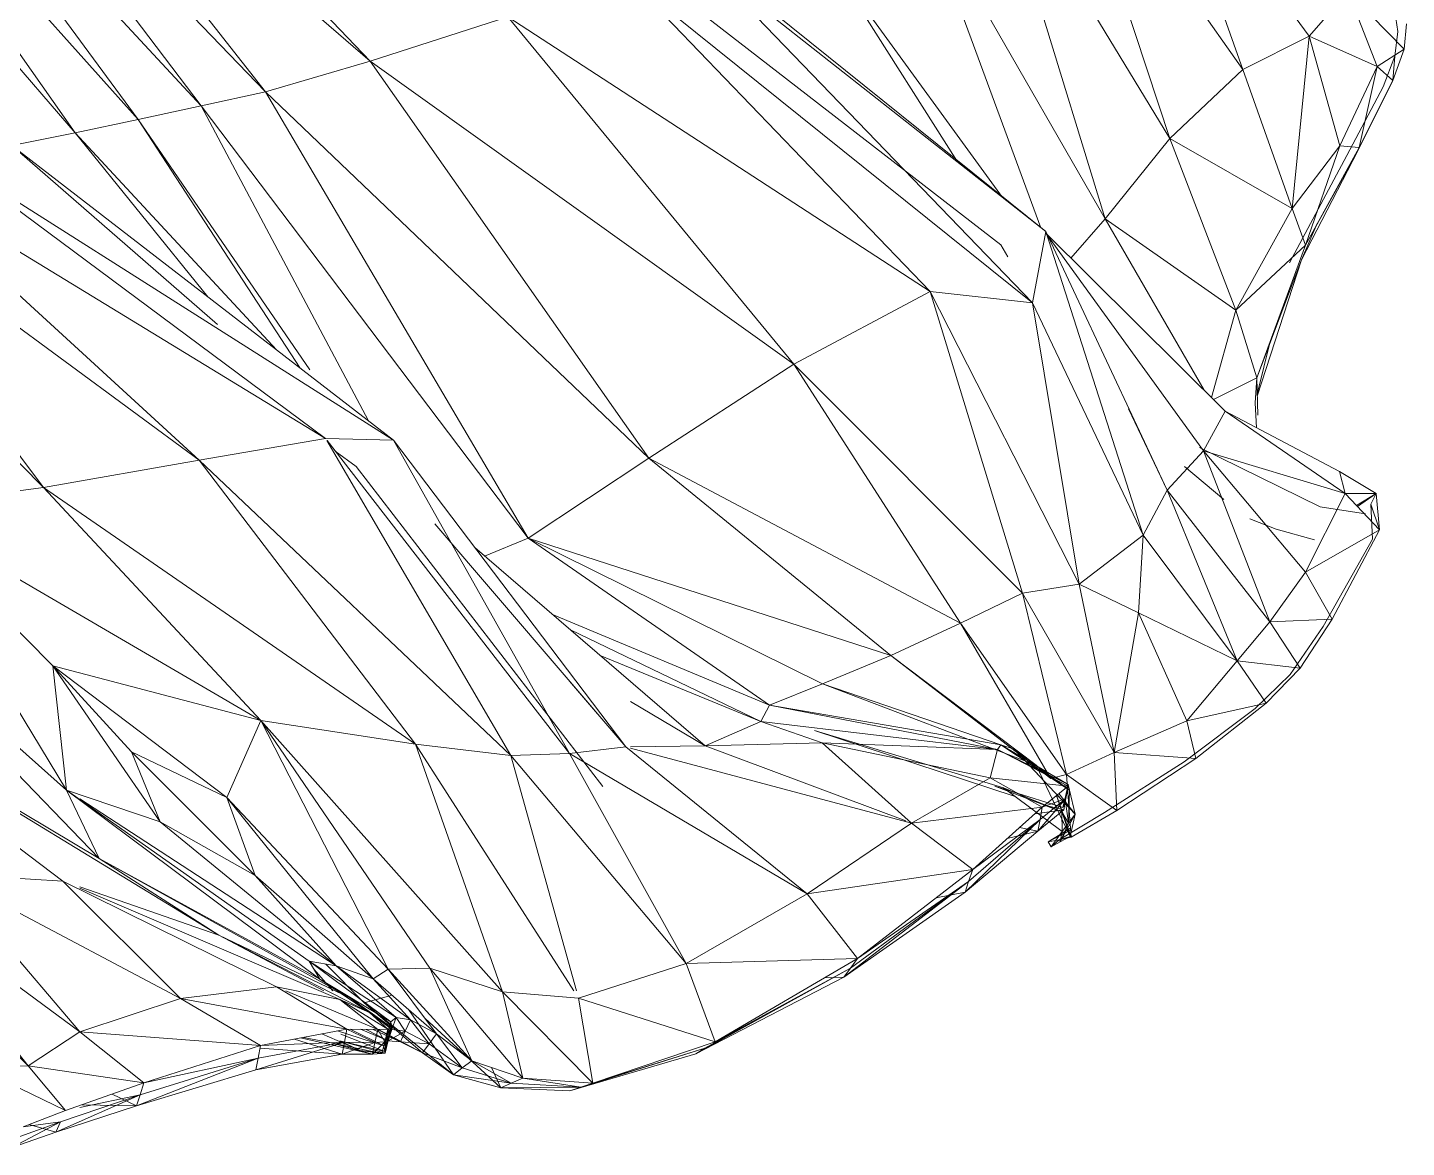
# Model space of a CAD drawing. Header units: millimetres. Extents: x -8591 to 7092, y -1621 to 14390.
# Drawn here: x -4600.9 to -4509.5, y 2438.4 to 2512.6 of the extents above; entities that cross this region are included whole.
import ezdxf

# ---------------------------------------------------------------- set-up
doc = ezdxf.new("R2010")
doc.units = ezdxf.units.MM
doc.layers.add('G-IMPT', color=8, linetype='Continuous', lineweight=9)
doc.layers.add('I-FURN', color=30, linetype='Continuous', lineweight=9)

# ---------------------------------------------------------------- blocks, each defined once
blk = doc.blocks.new('Artificial banana plant 1500mm - Family 4__C1-728657-Begane grond')
at = {"layer": 'G-IMPT'}
for p, q in [((-165.408, -146.5), (-187.518, -123.337)), ((-165.408, -146.5), (-187.518, -123.337)), ((-176.608, -149.458), (-196.078, -123.845)), ((-176.608, -149.458), (-196.078, -123.845)), ((-172.358, -148.532), (-196.078, -123.845)), ((-172.358, -148.532), (-196.078, -123.845)), ((-172.358, -148.532), (-192.008, -123.455)), ((-172.358, -148.532), (-192.008, -123.455)), ((-165.408, -146.5), (-192.008, -123.455)), ((-165.408, -146.5), (-192.008, -123.455)), ((-184.958, -151.248), (-203.358, -125.131)), ((-184.958, -151.248), (-203.358, -125.131)), ((-180.798, -150.37), (-203.358, -125.131)), ((-180.798, -150.37), (-203.358, -125.131)), ((-180.798, -150.37), (-199.838, -124.436)), ((-180.798, -150.37), (-199.838, -124.436)), ((-176.608, -149.458), (-199.838, -124.436)), ((-176.608, -149.458), (-199.838, -124.436)), ((-184.958, -151.248), (-206.878, -125.969)), ((-184.958, -151.248), (-206.878, -125.969)), ((-112.408, -151.629), (-119.468, -130.172)), ((-112.408, -151.629), (-119.468, -130.172)), ((-107.558, -147.05), (-119.468, -130.172)), ((-107.558, -147.05), (-119.468, -130.172)), ((-103.158, -144.842), (-113.258, -131.108)), ((-103.158, -144.842), (-113.258, -131.108)), ((-113.258, -131.108), (-107.558, -147.05)), ((-113.258, -131.108), (-107.558, -147.05)), ((-116.688, -156.951), (-124.368, -131.871)), ((-116.688, -156.951), (-124.368, -131.871)), ((-112.408, -151.629), (-124.368, -131.871)), ((-112.408, -151.629), (-124.368, -131.871)), ((-120.959, -157.537), (-129.148, -135.304)), ((-120.959, -157.537), (-129.148, -135.304)), ((-116.688, -156.951), (-129.148, -135.304)), ((-116.688, -156.951), (-129.148, -135.304)), ((-126.472, -153.165), (-135.038, -139.654)), ((-126.472, -153.165), (-135.038, -139.654)), ((-123.492, -155.541), (-135.038, -139.654)), ((-123.492, -155.541), (-135.038, -139.654)), ((-121.508, -162.516), (-143.238, -139.979)), ((-121.508, -162.516), (-143.238, -139.979)), ((-120.628, -157.798), (-143.238, -139.979)), ((-120.628, -157.798), (-143.238, -139.979)), ((-120.628, -157.798), (-141.808, -140.756)), ((-120.628, -157.798), (-141.808, -140.756)), ((-128.298, -161.76), (-148.218, -141.046)), ((-128.298, -161.76), (-148.218, -141.046)), ((-121.508, -162.516), (-148.218, -141.046)), ((-121.508, -162.516), (-148.218, -141.046)), ((-100.598, -141.893), (-103.158, -144.842)), ((-100.598, -141.893), (-103.158, -144.842)), ((-96.878, -145.693), (-100.598, -141.893)), ((-96.878, -145.693), (-100.598, -141.893)), ((-98.648, -146.863), (-100.598, -141.893)), ((-98.648, -146.863), (-100.598, -141.893)), ((-97.298, -144.525), (-97.638, -142.133)), ((-97.638, -142.133), (-97.298, -144.525)), ((-123.608, -158.67), (-144.138, -142.785)), ((-123.608, -158.67), (-144.138, -142.785)), ((-165.408, -146.5), (-156.288, -143.567)), ((-165.408, -146.5), (-156.288, -143.567)), ((-137.338, -166.573), (-156.288, -143.567)), ((-137.338, -166.573), (-156.288, -143.567)), ((-128.298, -161.76), (-156.288, -143.567)), ((-128.298, -161.76), (-156.288, -143.567)), ((-96.878, -145.693), (-96.718, -144.02)), ((-96.878, -145.693), (-96.718, -144.02)), ((-103.158, -144.842), (-107.558, -147.05)), ((-103.158, -144.842), (-107.558, -147.05)), ((-104.298, -156.274), (-103.158, -144.842)), ((-104.298, -156.274), (-103.158, -144.842)), ((-98.648, -146.863), (-103.158, -144.842)), ((-98.648, -146.863), (-103.158, -144.842)), ((-101.128, -152.114), (-103.158, -144.842)), ((-101.128, -152.114), (-103.158, -144.842)), ((-97.488, -146.157), (-97.298, -144.525)), ((-97.298, -144.525), (-97.488, -146.157)), ((-96.878, -145.693), (-98.648, -146.863)), ((-96.878, -145.693), (-98.648, -146.863)), ((-98.258, -148.191), (-97.488, -146.157)), ((-97.488, -146.157), (-98.258, -148.191)), ((-97.608, -147.777), (-96.878, -145.693)), ((-97.608, -147.777), (-96.878, -145.693)), ((-97.608, -147.777), (-97.488, -146.157)), ((-97.608, -147.777), (-97.488, -146.157)), ((-172.358, -148.532), (-165.408, -146.5)), ((-172.358, -148.532), (-165.408, -146.5)), ((-146.938, -172.805), (-165.408, -146.5)), ((-146.938, -172.805), (-165.408, -146.5)), ((-137.338, -166.573), (-165.408, -146.5)), ((-137.338, -166.573), (-165.408, -146.5)), ((-112.408, -151.629), (-107.558, -147.05)), ((-112.408, -151.629), (-107.558, -147.05)), ((-104.298, -156.274), (-107.558, -147.05)), ((-104.298, -156.274), (-107.558, -147.05)), ((-98.648, -146.863), (-101.128, -152.114)), ((-98.648, -146.863), (-101.128, -152.114)), ((-99.858, -152.215), (-98.648, -146.863)), ((-99.858, -152.215), (-98.648, -146.863)), ((-97.608, -147.777), (-98.648, -146.863)), ((-97.608, -147.777), (-98.648, -146.863)), ((-99.928, -152.45), (-97.608, -147.777)), ((-99.928, -152.45), (-97.608, -147.777)), ((-97.608, -147.777), (-99.858, -152.215)), ((-97.608, -147.777), (-99.858, -152.215)), ((-176.608, -149.458), (-172.358, -148.532)), ((-176.608, -149.458), (-172.358, -148.532)), ((-154.928, -178.108), (-172.358, -148.532)), ((-154.928, -178.108), (-172.358, -148.532)), ((-146.938, -172.805), (-172.358, -148.532)), ((-146.938, -172.805), (-172.358, -148.532)), ((-100.658, -152.756), (-98.258, -148.191)), ((-98.258, -148.191), (-100.658, -152.756)), ((-180.798, -150.37), (-176.608, -149.458)), ((-180.798, -150.37), (-176.608, -149.458)), ((-165.517, -170.347), (-176.608, -149.458)), ((-165.517, -170.347), (-176.608, -149.458)), ((-154.928, -178.108), (-176.608, -149.458)), ((-154.928, -178.108), (-176.608, -149.458)), ((-184.958, -151.248), (-180.798, -150.37)), ((-184.958, -151.248), (-180.798, -150.37)), ((-170.052, -166.847), (-180.798, -150.37)), ((-170.052, -166.847), (-180.798, -150.37)), ((-169.405, -166.949), (-180.798, -150.37)), ((-169.405, -166.949), (-180.798, -150.37)), ((-189.168, -152.097), (-184.958, -151.248)), ((-189.168, -152.097), (-184.958, -151.248)), ((-171.626, -165.633), (-184.958, -151.248)), ((-171.626, -165.633), (-184.958, -151.248)), ((-176.175, -162.123), (-184.958, -151.248)), ((-176.175, -162.123), (-184.958, -151.248)), ((-116.688, -156.951), (-112.408, -151.629)), ((-116.688, -156.951), (-112.408, -151.629)), ((-108.018, -163.004), (-112.408, -151.629)), ((-108.018, -163.004), (-112.408, -151.629)), ((-104.298, -156.274), (-112.408, -151.629)), ((-104.298, -156.274), (-112.408, -151.629)), ((-163.868, -171.619), (-189.168, -152.097)), ((-163.868, -171.619), (-189.168, -152.097)), ((-175.532, -163.953), (-189.168, -152.097)), ((-175.532, -163.953), (-189.168, -152.097)), ((-104.298, -156.274), (-101.128, -152.114)), ((-104.298, -156.274), (-101.128, -152.114)), ((-103.678, -159.66), (-99.928, -152.45)), ((-103.678, -159.66), (-99.928, -152.45)), ((-103.418, -158.7), (-101.128, -152.114)), ((-103.418, -158.7), (-101.128, -152.114)), ((-103.418, -158.7), (-99.858, -152.215)), ((-103.418, -158.7), (-99.858, -152.215)), ((-99.928, -152.45), (-103.418, -158.7)), ((-99.928, -152.45), (-103.418, -158.7)), ((-99.858, -152.215), (-101.128, -152.114)), ((-99.858, -152.215), (-101.128, -152.114)), ((-176.748, -172.954), (-198.068, -153.396)), ((-176.748, -172.954), (-198.068, -153.396)), ((-168.378, -171.5), (-198.068, -153.396)), ((-168.378, -171.5), (-198.068, -153.396)), ((-168.378, -171.5), (-193.508, -152.841)), ((-168.378, -171.5), (-193.508, -152.841)), ((-163.868, -171.619), (-193.508, -152.841)), ((-163.868, -171.619), (-193.508, -152.841)), ((-104.458, -159.873), (-100.658, -152.756)), ((-100.658, -152.756), (-104.458, -159.873)), ((-187.068, -174.766), (-207.088, -154.42)), ((-187.068, -174.766), (-207.088, -154.42)), ((-187.068, -174.766), (-202.648, -153.893)), ((-187.068, -174.766), (-202.648, -153.893)), ((-176.748, -172.954), (-202.648, -153.893)), ((-176.748, -172.954), (-202.648, -153.893)), ((-108.018, -163.004), (-104.298, -156.274)), ((-108.018, -163.004), (-104.298, -156.274)), ((-103.418, -158.7), (-104.298, -156.274)), ((-103.418, -158.7), (-104.298, -156.274)), ((-118.964, -159.546), (-116.688, -156.951)), ((-118.964, -159.546), (-116.688, -156.951)), ((-110.134, -168.31), (-116.688, -156.951)), ((-110.134, -168.31), (-116.688, -156.951)), ((-108.018, -163.004), (-116.688, -156.951)), ((-108.018, -163.004), (-116.688, -156.951)), ((-121.508, -162.516), (-120.628, -157.798)), ((-121.508, -162.516), (-120.628, -157.798)), ((-112.588, -174.944), (-120.628, -157.798)), ((-112.588, -174.944), (-120.628, -157.798)), ((-114.168, -177.923), (-120.628, -157.798)), ((-114.168, -177.923), (-120.628, -157.798)), ((-108.738, -169.695), (-120.628, -157.894)), ((-108.738, -169.695), (-120.628, -157.894)), ((-110.168, -172.328), (-120.628, -157.894)), ((-110.168, -172.328), (-120.628, -157.894)), ((-103.678, -159.66), (-102.631, -157.267)), ((-103.678, -159.66), (-102.631, -157.267)), ((-123.138, -159.465), (-123.608, -158.67)), ((-123.138, -159.465), (-123.608, -158.67)), ((-103.418, -158.7), (-108.018, -163.004)), ((-103.418, -158.7), (-108.018, -163.004)), ((-106.638, -167.494), (-103.418, -158.7)), ((-106.638, -167.494), (-103.418, -158.7)), ((-103.678, -159.66), (-106.638, -167.494)), ((-103.678, -159.66), (-106.638, -167.494)), ((-106.606, -168.701), (-103.678, -159.66)), ((-106.606, -168.701), (-103.678, -159.66)), ((-137.338, -166.573), (-128.298, -161.76)), ((-137.338, -166.573), (-128.298, -161.76)), ((-122.168, -181.762), (-128.298, -161.76)), ((-122.168, -181.762), (-128.298, -161.76)), ((-118.418, -181.159), (-128.298, -161.76)), ((-118.418, -181.159), (-128.298, -161.76)), ((-128.298, -161.76), (-121.508, -162.516)), ((-128.298, -161.76), (-121.508, -162.516)), ((-118.418, -181.159), (-121.508, -162.516)), ((-118.418, -181.159), (-121.508, -162.516)), ((-114.168, -177.923), (-121.508, -162.516)), ((-114.168, -177.923), (-121.508, -162.516)), ((-109.65, -168.79), (-108.018, -163.004)), ((-109.65, -168.79), (-108.018, -163.004)), ((-106.638, -167.494), (-108.018, -163.004)), ((-106.638, -167.494), (-108.018, -163.004)), ((-106.609, -168.579), (-105.725, -165.001)), ((-106.609, -168.579), (-105.725, -165.001)), ((-146.938, -172.805), (-137.338, -166.573)), ((-146.938, -172.805), (-137.338, -166.573)), ((-126.268, -183.759), (-137.338, -166.573)), ((-126.268, -183.759), (-137.338, -166.573)), ((-122.168, -181.762), (-137.338, -166.573)), ((-122.168, -181.762), (-137.338, -166.573)), ((-106.638, -167.494), (-109.511, -168.928)), ((-106.638, -167.494), (-109.511, -168.928)), ((-106.748, -169.14), (-106.638, -167.494)), ((-106.748, -169.14), (-106.638, -167.494)), ((-106.573, -169.958), (-106.638, -167.494)), ((-106.573, -169.958), (-106.638, -167.494)), ((-112.588, -174.944), (-115.133, -169.547)), ((-112.588, -174.944), (-115.133, -169.547)), ((-110.168, -172.328), (-108.738, -169.695)), ((-110.168, -172.328), (-108.738, -169.695)), ((-101.158, -173.695), (-108.738, -169.695)), ((-101.158, -173.695), (-108.738, -169.695)), ((-100.788, -175.154), (-108.738, -169.695)), ((-100.788, -175.154), (-108.738, -169.695)), ((-106.748, -169.14), (-106.655, -170.795)), ((-106.748, -169.14), (-106.655, -170.795)), ((-176.748, -172.954), (-168.378, -171.5)), ((-176.748, -172.954), (-168.378, -171.5)), ((-168.378, -171.5), (-163.868, -171.619)), ((-168.378, -171.5), (-163.868, -171.619)), ((-156.098, -192.524), (-168.292, -171.647)), ((-156.098, -192.524), (-168.292, -171.647)), ((-152.198, -192.388), (-168.264, -171.647)), ((-152.198, -192.388), (-168.264, -171.647)), ((-148.458, -191.954), (-163.868, -171.619)), ((-148.458, -191.954), (-163.868, -171.619)), ((-152.198, -192.388), (-163.868, -171.619)), ((-152.198, -192.388), (-163.868, -171.619)), ((-166.348, -173.374), (-167.728, -172.338)), ((-112.588, -174.944), (-110.168, -172.328)), ((-112.588, -174.944), (-110.168, -172.328)), ((-102.428, -176.03), (-110.438, -172.098)), ((-102.428, -176.03), (-110.438, -172.098)), ((-105.778, -183.652), (-110.168, -172.328)), ((-105.778, -183.652), (-110.168, -172.328)), ((-103.418, -180.364), (-110.168, -172.328)), ((-103.418, -180.364), (-110.168, -172.328)), ((-100.788, -175.154), (-110.168, -172.328)), ((-100.788, -175.154), (-110.168, -172.328)), ((-187.068, -174.766), (-176.748, -172.954)), ((-187.068, -174.766), (-176.748, -172.954)), ((-162.398, -191.766), (-176.748, -172.954)), ((-162.398, -191.766), (-176.748, -172.954)), ((-156.098, -192.524), (-176.748, -172.954)), ((-156.098, -192.524), (-176.748, -172.954)), ((-149.988, -194.568), (-166.348, -173.374)), ((-154.928, -178.108), (-146.938, -172.805)), ((-154.928, -178.108), (-146.938, -172.805)), ((-130.898, -185.883), (-146.938, -172.805)), ((-130.898, -185.883), (-146.938, -172.805)), ((-126.268, -183.759), (-146.938, -172.805)), ((-126.268, -183.759), (-146.938, -172.805)), ((-108.828, -175.547), (-111.438, -173.369)), ((-98.718, -175.15), (-101.158, -173.695)), ((-98.718, -175.15), (-101.158, -173.695)), ((-100.788, -175.154), (-101.158, -173.695)), ((-100.788, -175.154), (-101.158, -173.695)), ((-196.958, -176.014), (-187.068, -174.766)), ((-196.958, -176.014), (-187.068, -174.766)), ((-172.668, -190.196), (-187.068, -174.766)), ((-172.668, -190.196), (-187.068, -174.766)), ((-162.398, -191.766), (-187.068, -174.766)), ((-162.398, -191.766), (-187.068, -174.766)), ((-114.168, -177.923), (-112.588, -174.944)), ((-114.168, -177.923), (-112.588, -174.944)), ((-107.938, -186.236), (-112.588, -174.944)), ((-107.938, -186.236), (-112.588, -174.944)), ((-105.778, -183.652), (-112.588, -174.944)), ((-105.778, -183.652), (-112.588, -174.944)), ((-103.418, -180.364), (-100.788, -175.154)), ((-103.418, -180.364), (-100.788, -175.154)), ((-98.718, -175.15), (-100.788, -175.154)), ((-98.718, -175.15), (-100.788, -175.154)), ((-98.508, -177.555), (-100.788, -175.154)), ((-98.508, -177.555), (-100.788, -175.154)), ((-98.718, -175.15), (-100.032, -175.95)), ((-98.718, -175.15), (-100.032, -175.95)), ((-98.718, -175.15), (-99.97, -176.016)), ((-98.718, -175.15), (-99.97, -176.016)), ((-99.088, -175.859), (-98.718, -175.15)), ((-99.088, -175.859), (-98.718, -175.15)), ((-98.508, -177.555), (-98.718, -175.15)), ((-98.508, -177.555), (-98.718, -175.15)), ((-185.538, -194.821), (-196.958, -176.014)), ((-185.538, -194.821), (-196.958, -176.014)), ((-172.668, -190.196), (-196.958, -176.014)), ((-172.668, -190.196), (-196.958, -176.014)), ((-196.958, -176.014), (-186.438, -186.57)), ((-196.958, -176.014), (-186.438, -186.57)), ((-99.428, -176.501), (-102.428, -176.03)), ((-98.958, -178.188), (-99.088, -175.859)), ((-98.508, -177.555), (-99.088, -175.859)), ((-98.508, -177.555), (-99.088, -175.859)), ((-99.088, -175.859), (-98.958, -178.188)), ((-148.458, -191.954), (-161.135, -177.156)), ((-107.088, -176.833), (-105.348, -177.511)), ((-107.088, -176.833), (-105.348, -177.511)), ((-157.824, -179.298), (-154.928, -178.108)), ((-157.824, -179.298), (-154.928, -178.108)), ((-138.938, -189.173), (-154.928, -178.108)), ((-138.938, -189.173), (-154.928, -178.108)), ((-135.418, -187.759), (-154.928, -178.108)), ((-135.418, -187.759), (-154.928, -178.108)), ((-130.898, -185.883), (-154.928, -178.108)), ((-130.898, -185.883), (-154.928, -178.108)), ((-118.418, -181.159), (-114.168, -177.923)), ((-118.418, -181.159), (-114.168, -177.923)), ((-114.468, -183.055), (-114.168, -177.923)), ((-114.468, -183.055), (-114.168, -177.923)), ((-107.938, -186.236), (-114.168, -177.923)), ((-107.938, -186.236), (-114.168, -177.923)), ((-102.818, -178.228), (-105.348, -177.511)), ((-98.508, -177.555), (-103.418, -180.364)), ((-98.508, -177.555), (-103.418, -180.364)), ((-102.238, -183.978), (-98.958, -178.188)), ((-98.958, -178.188), (-102.238, -183.978)), ((-101.648, -183.49), (-98.508, -177.555)), ((-101.648, -183.49), (-98.508, -177.555)), ((-143.208, -191.872), (-158.471, -178.741)), ((-143.208, -191.872), (-158.471, -178.741)), ((-183.378, -199.35), (-201.588, -180.506)), ((-183.378, -199.35), (-201.588, -180.506)), ((-185.538, -194.821), (-201.588, -180.506)), ((-185.538, -194.821), (-201.588, -180.506)), ((-105.778, -183.652), (-103.418, -180.364)), ((-105.778, -183.652), (-103.418, -180.364)), ((-101.648, -183.49), (-103.418, -180.364)), ((-101.648, -183.49), (-103.418, -180.364)), ((-126.268, -183.759), (-122.168, -181.762)), ((-126.268, -183.759), (-122.168, -181.762)), ((-122.168, -181.762), (-118.418, -181.159)), ((-122.168, -181.762), (-118.418, -181.159)), ((-119.258, -193.768), (-122.168, -181.762)), ((-119.258, -193.768), (-122.168, -181.762)), ((-116.088, -192.323), (-122.168, -181.762)), ((-116.088, -192.323), (-122.168, -181.762)), ((-116.088, -192.323), (-118.418, -181.159)), ((-116.088, -192.323), (-118.418, -181.159)), ((-118.418, -181.159), (-114.468, -183.055)), ((-118.418, -181.159), (-114.468, -183.055)), ((-138.938, -189.173), (-153.316, -183.176)), ((-138.938, -189.173), (-153.316, -183.176)), ((-116.088, -192.323), (-114.468, -183.055)), ((-116.088, -192.323), (-114.468, -183.055)), ((-111.268, -190.216), (-114.468, -183.055)), ((-111.268, -190.216), (-114.468, -183.055)), ((-107.938, -186.236), (-114.468, -183.055)), ((-107.938, -186.236), (-114.468, -183.055)), ((-107.938, -186.236), (-105.778, -183.652)), ((-107.938, -186.236), (-105.778, -183.652)), ((-101.648, -183.49), (-105.778, -183.652)), ((-101.648, -183.49), (-105.778, -183.652)), ((-103.768, -186.726), (-105.778, -183.652)), ((-103.768, -186.726), (-105.778, -183.652)), ((-103.768, -186.726), (-101.648, -183.49)), ((-103.768, -186.726), (-101.648, -183.49)), ((-139.508, -190.272), (-152.137, -184.19)), ((-139.508, -190.272), (-152.137, -184.19)), ((-130.898, -185.883), (-126.268, -183.759)), ((-130.898, -185.883), (-126.268, -183.759)), ((-120.369, -193.911), (-126.268, -183.759)), ((-120.369, -193.911), (-126.268, -183.759)), ((-119.258, -193.768), (-126.268, -183.759)), ((-119.258, -193.768), (-126.268, -183.759)), ((-104.428, -187.145), (-102.238, -183.978)), ((-102.238, -183.978), (-104.428, -187.145)), ((-139.508, -190.272), (-150.169, -185.884)), ((-139.508, -190.272), (-150.169, -185.884)), ((-135.418, -187.759), (-130.898, -185.883)), ((-135.418, -187.759), (-130.898, -185.883)), ((-121.258, -193.167), (-130.898, -185.883)), ((-121.258, -193.167), (-130.898, -185.883)), ((-120.298, -194.034), (-130.898, -185.883)), ((-120.298, -194.034), (-130.898, -185.883)), ((-111.268, -190.216), (-107.938, -186.236)), ((-111.268, -190.216), (-107.938, -186.236)), ((-106.018, -189.05), (-107.938, -186.236)), ((-106.018, -189.05), (-107.938, -186.236)), ((-103.768, -186.726), (-107.938, -186.236)), ((-103.768, -186.726), (-107.938, -186.236)), ((-185.788, -200.842), (-204.448, -186.767)), ((-185.788, -200.842), (-204.448, -186.767)), ((-175.438, -204.425), (-204.448, -186.767)), ((-175.438, -204.425), (-204.448, -186.767)), ((-183.378, -199.35), (-204.448, -186.767)), ((-183.378, -199.35), (-204.448, -186.767)), ((-185.538, -194.821), (-186.438, -186.57)), ((-185.538, -194.821), (-186.438, -186.57)), ((-179.338, -196.915), (-186.438, -186.57)), ((-179.338, -196.915), (-186.438, -186.57)), ((-174.908, -195.311), (-186.438, -186.57)), ((-174.908, -195.311), (-186.438, -186.57)), ((-172.668, -190.196), (-186.438, -186.57)), ((-172.668, -190.196), (-186.438, -186.57)), ((-186.438, -186.57), (-181.238, -192.28)), ((-186.438, -186.57), (-181.238, -192.28)), ((-106.738, -189.399), (-104.428, -187.145)), ((-104.428, -187.145), (-106.738, -189.399)), ((-106.018, -189.05), (-103.768, -186.726)), ((-106.018, -189.05), (-103.768, -186.726)), ((-148.458, -191.954), (-152.198, -187.588)), ((-138.938, -189.173), (-135.418, -187.759)), ((-138.938, -189.173), (-135.418, -187.759)), ((-123.598, -191.804), (-135.418, -187.759)), ((-123.598, -191.804), (-135.418, -187.759)), ((-121.258, -193.167), (-135.418, -187.759)), ((-121.258, -193.167), (-135.418, -187.759)), ((-143.208, -191.872), (-148.163, -188.932)), ((-143.208, -191.872), (-148.163, -188.932)), ((-139.508, -190.272), (-138.938, -189.173)), ((-139.508, -190.272), (-138.938, -189.173)), ((-123.828, -192.126), (-138.938, -189.173)), ((-123.828, -192.126), (-138.938, -189.173)), ((-123.598, -191.804), (-138.938, -189.173)), ((-123.598, -191.804), (-138.938, -189.173)), ((-106.018, -189.05), (-111.268, -190.216)), ((-106.018, -189.05), (-111.268, -190.216)), ((-110.678, -192.724), (-106.018, -189.05)), ((-110.678, -192.724), (-106.018, -189.05)), ((-111.458, -192.947), (-106.738, -189.399)), ((-106.738, -189.399), (-111.458, -192.947)), ((-174.908, -195.311), (-172.668, -190.196)), ((-174.908, -195.311), (-172.668, -190.196)), ((-164.218, -206.679), (-172.668, -190.196)), ((-164.218, -206.679), (-172.668, -190.196)), ((-161.468, -206.623), (-172.668, -190.196)), ((-161.468, -206.623), (-172.668, -190.196)), ((-156.648, -208.185), (-172.668, -190.196)), ((-156.648, -208.185), (-172.668, -190.196)), ((-172.668, -190.196), (-162.398, -191.766)), ((-172.668, -190.196), (-162.398, -191.766)), ((-143.208, -191.872), (-139.508, -190.272)), ((-143.208, -191.872), (-139.508, -190.272)), ((-123.828, -192.126), (-139.508, -190.272)), ((-123.828, -192.126), (-139.508, -190.272)), ((-135.448, -191.688), (-139.508, -190.272)), ((-135.448, -191.688), (-139.508, -190.272)), ((-122.658, -195.233), (-135.968, -190.867)), ((-122.658, -195.233), (-135.968, -190.867)), ((-123.438, -194.667), (-135.968, -190.867)), ((-123.438, -194.667), (-135.968, -190.867)), ((-116.088, -192.323), (-111.268, -190.216)), ((-116.088, -192.323), (-111.268, -190.216)), ((-110.678, -192.724), (-111.268, -190.216)), ((-110.678, -192.724), (-111.268, -190.216)), ((-156.648, -208.185), (-162.398, -191.766)), ((-156.648, -208.185), (-162.398, -191.766)), ((-151.922, -208.121), (-162.398, -191.766)), ((-151.922, -208.121), (-162.398, -191.766)), ((-162.398, -191.766), (-156.098, -192.524)), ((-162.398, -191.766), (-156.098, -192.524)), ((-148.163, -191.949), (-143.208, -191.872)), ((-148.163, -191.949), (-143.208, -191.872)), ((-143.208, -191.872), (-135.448, -191.688)), ((-143.208, -191.872), (-135.448, -191.688)), ((-129.91, -196.857), (-143.208, -191.872)), ((-129.91, -196.857), (-143.208, -191.872)), ((-129.528, -197.001), (-135.448, -191.688)), ((-129.528, -197.001), (-135.448, -191.688)), ((-124.308, -193.998), (-135.448, -191.688)), ((-124.308, -193.998), (-135.448, -191.688)), ((-123.828, -192.126), (-135.448, -191.688)), ((-123.828, -192.126), (-135.448, -191.688)), ((-123.828, -192.126), (-123.598, -191.804)), ((-123.828, -192.126), (-123.598, -191.804)), ((-119.138, -194.449), (-123.598, -191.804)), ((-119.138, -194.449), (-123.598, -191.804)), ((-119.058, -194.822), (-123.598, -191.804)), ((-119.058, -194.822), (-123.598, -191.804)), ((-123.598, -191.804), (-122.728, -192.102)), ((-123.598, -191.804), (-122.728, -192.102)), ((-179.338, -196.915), (-181.238, -192.28)), ((-179.338, -196.915), (-181.238, -192.28)), ((-173.028, -200.467), (-181.238, -192.28)), ((-173.028, -200.467), (-181.238, -192.28)), ((-174.908, -195.311), (-181.238, -192.28)), ((-174.908, -195.311), (-181.238, -192.28)), ((-156.098, -192.524), (-152.198, -192.388)), ((-156.098, -192.524), (-152.198, -192.388)), ((-151.745, -208.121), (-156.098, -192.524)), ((-151.745, -208.121), (-156.098, -192.524)), ((-144.468, -206.297), (-156.098, -192.524)), ((-144.468, -206.297), (-156.098, -192.524)), ((-152.198, -192.388), (-148.458, -191.954)), ((-152.198, -192.388), (-148.458, -191.954)), ((-144.468, -206.297), (-152.198, -192.388)), ((-144.468, -206.297), (-152.198, -192.388)), ((-136.438, -201.694), (-152.198, -192.388)), ((-136.438, -201.694), (-152.198, -192.388)), ((-136.438, -201.694), (-148.458, -191.954)), ((-136.438, -201.694), (-148.458, -191.954)), ((-129.528, -197.001), (-148.163, -192.032)), ((-129.528, -197.001), (-148.163, -192.032)), ((-124.308, -193.998), (-123.828, -192.126)), ((-124.308, -193.998), (-123.828, -192.126)), ((-119.148, -194.542), (-123.828, -192.126)), ((-119.148, -194.542), (-123.828, -192.126)), ((-119.138, -194.449), (-123.828, -192.126)), ((-119.138, -194.449), (-123.828, -192.126)), ((-119.058, -194.822), (-122.728, -192.102)), ((-119.058, -194.822), (-122.728, -192.102)), ((-120.998, -193.935), (-122.728, -192.102)), ((-118.668, -196.404), (-122.728, -192.102)), ((-122.728, -192.102), (-121.258, -193.167)), ((-122.728, -192.102), (-121.258, -193.167)), ((-119.258, -193.768), (-116.088, -192.323)), ((-119.258, -193.768), (-116.088, -192.323)), ((-115.918, -196.17), (-116.088, -192.323)), ((-115.918, -196.17), (-116.088, -192.323)), ((-110.678, -192.724), (-116.088, -192.323)), ((-110.678, -192.724), (-116.088, -192.323)), ((-115.918, -196.17), (-110.678, -192.724)), ((-115.918, -196.17), (-110.678, -192.724)), ((-119.008, -197.878), (-121.258, -193.167)), ((-121.258, -193.167), (-120.298, -194.034)), ((-121.258, -193.167), (-120.298, -194.034)), ((-120.298, -194.034), (-119.258, -193.768)), ((-120.298, -194.034), (-119.258, -193.768)), ((-118.948, -197.94), (-119.258, -193.768)), ((-118.948, -197.94), (-119.258, -193.768)), ((-115.918, -196.17), (-119.258, -193.768)), ((-115.918, -196.17), (-119.258, -193.768)), ((-116.728, -196.293), (-111.458, -192.947)), ((-111.458, -192.947), (-116.728, -196.293)), ((-129.528, -197.001), (-124.308, -193.998)), ((-129.528, -197.001), (-124.308, -193.998)), ((-120.868, -195.936), (-124.308, -193.998)), ((-120.868, -195.936), (-124.308, -193.998)), ((-119.148, -194.542), (-124.308, -193.998)), ((-119.148, -194.542), (-124.308, -193.998)), ((-119.558, -196.245), (-123.998, -194.557)), ((-119.558, -196.245), (-123.998, -194.557)), ((-119.498, -195.969), (-123.998, -194.557)), ((-119.498, -195.969), (-123.998, -194.557)), ((-119.558, -196.245), (-123.438, -194.667)), ((-122.658, -195.233), (-123.438, -194.667)), ((-122.658, -195.233), (-123.438, -194.667)), ((-120.868, -195.936), (-119.148, -194.542)), ((-120.868, -195.936), (-119.148, -194.542)), ((-119.318, -195.244), (-119.138, -194.449)), ((-119.318, -195.244), (-119.138, -194.449)), ((-119.298, -195.364), (-119.148, -194.542)), ((-119.298, -195.364), (-119.148, -194.542)), ((-119.148, -194.542), (-119.138, -194.449)), ((-119.148, -194.542), (-119.138, -194.449)), ((-119.138, -194.449), (-119.058, -194.822)), ((-119.138, -194.449), (-119.058, -194.822)), ((-168.758, -207.348), (-185.538, -194.821)), ((-168.758, -207.348), (-185.538, -194.821)), ((-169.448, -206.153), (-185.538, -194.821)), ((-169.448, -206.153), (-185.538, -194.821)), ((-183.378, -199.35), (-185.538, -194.821)), ((-183.378, -199.35), (-185.538, -194.821)), ((-185.538, -194.821), (-179.338, -196.915)), ((-185.538, -194.821), (-179.338, -196.915)), ((-167.658, -206.458), (-184.669, -195.387)), ((-167.658, -206.458), (-184.669, -195.387)), ((-165.208, -207.317), (-174.908, -195.311)), ((-165.208, -207.317), (-174.908, -195.311)), ((-164.218, -206.679), (-174.908, -195.311)), ((-164.218, -206.679), (-174.908, -195.311)), ((-173.028, -200.467), (-174.908, -195.311)), ((-173.028, -200.467), (-174.908, -195.311)), ((-119.528, -197.549), (-122.658, -195.233)), ((-119.298, -195.364), (-121.148, -197.537)), ((-119.298, -195.364), (-121.148, -197.537)), ((-121.008, -196.772), (-119.298, -195.364)), ((-119.298, -195.364), (-121.008, -196.772)), ((-120.868, -195.936), (-119.298, -195.364)), ((-120.868, -195.936), (-119.298, -195.364)), ((-119.008, -197.878), (-120.196, -195.391)), ((-119.008, -197.878), (-119.918, -195.166)), ((-119.008, -197.878), (-119.918, -195.166)), ((-118.948, -197.94), (-119.909, -195.159)), ((-118.948, -197.94), (-119.909, -195.159)), ((-118.668, -196.404), (-119.872, -195.128)), ((-118.668, -196.404), (-119.761, -195.038)), ((-118.668, -196.404), (-119.761, -195.038)), ((-119.498, -195.969), (-119.318, -195.244)), ((-119.498, -195.969), (-119.318, -195.244)), ((-119.318, -195.567), (-119.498, -195.969)), ((-119.318, -195.567), (-119.498, -195.969)), ((-119.318, -195.244), (-119.428, -196.116)), ((-119.318, -195.244), (-119.428, -196.116)), ((-119.428, -196.116), (-119.298, -195.364)), ((-119.428, -196.116), (-119.298, -195.364)), ((-119.298, -195.364), (-119.318, -195.244)), ((-119.318, -195.244), (-119.318, -195.567)), ((-119.318, -195.567), (-119.318, -195.244)), ((-119.318, -195.244), (-119.298, -195.364)), ((-119.318, -195.567), (-119.118, -197.006)), ((-119.118, -197.006), (-119.318, -195.567)), ((-119.058, -194.822), (-119.118, -197.006)), ((-119.058, -194.822), (-119.118, -197.006)), ((-119.058, -194.822), (-118.668, -196.404)), ((-119.058, -194.822), (-118.668, -196.404)), ((-120.868, -195.936), (-129.528, -197.001)), ((-120.868, -195.936), (-129.528, -197.001)), ((-125.468, -200.079), (-120.868, -195.936)), ((-125.468, -200.079), (-120.868, -195.936)), ((-119.428, -196.116), (-121.362, -196.381)), ((-119.428, -196.116), (-121.362, -196.381)), ((-119.428, -196.116), (-121.148, -197.537)), ((-119.428, -196.116), (-121.148, -197.537)), ((-121.008, -196.772), (-120.868, -195.936)), ((-121.008, -196.772), (-120.868, -195.936)), ((-119.428, -196.116), (-120.703, -195.802)), ((-119.428, -196.116), (-120.703, -195.802)), ((-119.748, -198.102), (-116.728, -196.293)), ((-116.728, -196.293), (-119.748, -198.102)), ((-118.668, -196.404), (-119.668, -198.243)), ((-118.668, -196.404), (-119.668, -198.243)), ((-119.528, -197.549), (-119.558, -196.245)), ((-119.528, -197.549), (-119.558, -196.245)), ((-119.118, -197.006), (-119.558, -196.245)), ((-119.118, -197.006), (-119.558, -196.245)), ((-119.118, -197.006), (-118.668, -196.404)), ((-119.118, -197.006), (-118.668, -196.404)), ((-118.668, -196.404), (-119.008, -197.878)), ((-118.668, -196.404), (-119.008, -197.878)), ((-118.948, -197.94), (-115.918, -196.17)), ((-118.948, -197.94), (-115.918, -196.17)), ((-167.658, -206.458), (-179.338, -196.915)), ((-167.658, -206.458), (-179.338, -196.915)), ((-179.338, -196.915), (-173.028, -200.467)), ((-179.338, -196.915), (-173.028, -200.467)), ((-136.438, -201.694), (-129.528, -197.001)), ((-136.438, -201.694), (-129.528, -197.001)), ((-125.468, -200.079), (-129.528, -197.001)), ((-125.468, -200.079), (-129.528, -197.001)), ((-121.008, -196.772), (-125.978, -201.574)), ((-121.008, -196.772), (-125.978, -201.574)), ((-125.738, -200.861), (-121.008, -196.772)), ((-121.008, -196.772), (-125.738, -200.861)), ((-125.468, -200.079), (-121.008, -196.772)), ((-125.468, -200.079), (-121.008, -196.772)), ((-121.148, -197.537), (-122.375, -197.293)), ((-121.148, -197.537), (-122.375, -197.293)), ((-121.148, -197.537), (-121.008, -196.772)), ((-121.148, -197.537), (-121.008, -196.772)), ((-118.993, -197.339), (-120.468, -198.247)), ((-118.993, -197.339), (-120.468, -198.247)), ((-119.118, -197.006), (-119.668, -198.243)), ((-119.668, -198.243), (-119.118, -197.006)), ((-119.528, -197.549), (-119.118, -197.006)), ((-119.528, -197.549), (-119.118, -197.006)), ((-121.148, -197.537), (-125.978, -201.574)), ((-121.148, -197.537), (-125.978, -201.574)), ((-121.148, -197.537), (-123.174, -198.013)), ((-121.148, -197.537), (-123.174, -198.013)), ((-118.983, -197.471), (-120.468, -198.247)), ((-118.983, -197.471), (-120.468, -198.247)), ((-120.468, -198.247), (-119.748, -198.102)), ((-120.468, -198.247), (-119.748, -198.102)), ((-120.468, -198.247), (-120.268, -198.571)), ((-120.468, -198.247), (-120.268, -198.571)), ((-120.268, -198.571), (-119.528, -197.549)), ((-120.268, -198.571), (-119.528, -197.549)), ((-119.748, -198.102), (-120.268, -198.571)), ((-119.748, -198.102), (-120.268, -198.571)), ((-120.268, -198.571), (-119.668, -198.243)), ((-120.268, -198.571), (-119.668, -198.243)), ((-119.008, -197.878), (-119.748, -198.102)), ((-119.008, -197.878), (-119.748, -198.102)), ((-119.748, -198.102), (-118.948, -197.94)), ((-119.748, -198.102), (-118.948, -197.94)), ((-119.668, -198.243), (-119.748, -198.102)), ((-119.748, -198.102), (-119.668, -198.243)), ((-119.668, -198.243), (-119.528, -197.549)), ((-119.668, -198.243), (-119.528, -197.549)), ((-119.668, -198.243), (-119.008, -197.878)), ((-119.668, -198.243), (-119.008, -197.878)), ((-119.008, -197.878), (-118.948, -197.94)), ((-119.008, -197.878), (-118.948, -197.94)), ((-166.718, -208.611), (-183.378, -199.35)), ((-166.718, -208.611), (-183.378, -199.35)), ((-168.758, -207.348), (-183.378, -199.35)), ((-168.758, -207.348), (-183.378, -199.35)), ((-175.438, -204.425), (-183.378, -199.35)), ((-175.438, -204.425), (-183.378, -199.35)), ((-125.468, -200.079), (-136.438, -201.694)), ((-125.468, -200.079), (-136.438, -201.694)), ((-133.108, -205.985), (-125.468, -200.079)), ((-133.108, -205.985), (-125.468, -200.079)), ((-125.738, -200.861), (-125.468, -200.079)), ((-125.738, -200.861), (-125.468, -200.079)), ((-184.648, -210.828), (-193.558, -200.393)), ((-184.648, -210.828), (-193.558, -200.393)), ((-177.978, -208.618), (-193.558, -200.393)), ((-177.978, -208.618), (-193.558, -200.393)), ((-193.558, -200.393), (-185.788, -200.842)), ((-193.558, -200.393), (-185.788, -200.842)), ((-177.978, -208.618), (-185.788, -200.842)), ((-177.978, -208.618), (-185.788, -200.842)), ((-171.628, -207.854), (-185.788, -200.842)), ((-171.628, -207.854), (-185.788, -200.842)), ((-167.658, -206.458), (-173.028, -200.467)), ((-167.658, -206.458), (-173.028, -200.467)), ((-165.208, -207.317), (-173.028, -200.467)), ((-165.208, -207.317), (-173.028, -200.467)), ((-125.738, -200.861), (-134.008, -207.206)), ((-125.738, -200.861), (-134.008, -207.206)), ((-133.578, -206.625), (-125.738, -200.861)), ((-125.738, -200.861), (-133.578, -206.625)), ((-133.108, -205.985), (-125.738, -200.861)), ((-133.108, -205.985), (-125.738, -200.861)), ((-125.978, -201.574), (-125.738, -200.861)), ((-125.978, -201.574), (-125.738, -200.861)), ((-188.088, -213.092), (-197.118, -201.695)), ((-188.088, -213.092), (-197.118, -201.695)), ((-184.648, -210.828), (-197.118, -201.695)), ((-184.648, -210.828), (-197.118, -201.695)), ((-184.669, -201.23), (-175.438, -204.425)), ((-184.669, -201.23), (-175.438, -204.425)), ((-167.428, -208.683), (-184.669, -201.32)), ((-167.428, -208.683), (-184.669, -201.32)), ((-144.468, -206.297), (-136.438, -201.694)), ((-144.468, -206.297), (-136.438, -201.694)), ((-133.108, -205.985), (-136.438, -201.694)), ((-133.108, -205.985), (-136.438, -201.694)), ((-125.978, -201.574), (-134.008, -207.206)), ((-125.978, -201.574), (-134.008, -207.206)), ((-125.978, -201.574), (-127.886, -201.948)), ((-125.978, -201.574), (-127.886, -201.948)), ((-168.486, -208.121), (-175.438, -204.425)), ((-168.486, -208.121), (-175.438, -204.425)), ((-165.458, -209.549), (-175.438, -204.425)), ((-165.458, -209.549), (-175.438, -204.425)), ((-166.718, -208.611), (-175.438, -204.425)), ((-166.718, -208.611), (-175.438, -204.425)), ((-188.088, -213.092), (-195.728, -205.429)), ((-188.088, -213.092), (-195.728, -205.429)), ((-164.038, -210.173), (-169.448, -206.153)), ((-164.038, -210.173), (-169.448, -206.153)), ((-163.698, -209.879), (-169.448, -206.153)), ((-163.698, -209.879), (-169.448, -206.153)), ((-168.758, -207.348), (-169.448, -206.153)), ((-168.758, -207.348), (-169.448, -206.153)), ((-169.448, -206.153), (-167.658, -206.458)), ((-169.448, -206.153), (-167.658, -206.458)), ((-165.808, -208.91), (-168.356, -206.339)), ((-165.808, -208.91), (-168.356, -206.339)), ((-163.698, -209.879), (-167.658, -206.458)), ((-163.698, -209.879), (-167.658, -206.458)), ((-162.738, -210.034), (-167.658, -206.458)), ((-162.738, -210.034), (-167.658, -206.458)), ((-167.658, -206.458), (-165.208, -207.317)), ((-167.658, -206.458), (-165.208, -207.317)), ((-151.608, -208.612), (-144.468, -206.297)), ((-151.608, -208.612), (-144.468, -206.297)), ((-133.108, -205.985), (-144.468, -206.297)), ((-133.108, -205.985), (-144.468, -206.297)), ((-142.538, -211.494), (-144.468, -206.297)), ((-142.538, -211.494), (-144.468, -206.297)), ((-142.538, -211.494), (-133.108, -205.985)), ((-142.538, -211.494), (-133.108, -205.985)), ((-133.578, -206.625), (-133.108, -205.985)), ((-133.578, -206.625), (-133.108, -205.985)), ((-167.897, -208.121), (-169.149, -206.672)), ((-167.897, -208.121), (-169.149, -206.672)), ((-164.018, -210.527), (-168.758, -207.348)), ((-164.018, -210.527), (-168.758, -207.348)), ((-166.718, -208.611), (-168.758, -207.348)), ((-166.718, -208.611), (-168.758, -207.348)), ((-164.038, -210.173), (-168.758, -207.348)), ((-164.038, -210.173), (-168.758, -207.348)), ((-165.208, -207.317), (-164.218, -206.679)), ((-165.208, -207.317), (-164.218, -206.679)), ((-162.738, -210.034), (-165.208, -207.317)), ((-162.738, -210.034), (-165.208, -207.317)), ((-161.018, -210.968), (-165.208, -207.317)), ((-161.018, -210.968), (-165.208, -207.317)), ((-164.218, -206.679), (-161.468, -206.623)), ((-164.218, -206.679), (-161.468, -206.623)), ((-161.018, -210.968), (-164.218, -206.679)), ((-161.018, -210.968), (-164.218, -206.679)), ((-158.668, -212.747), (-164.218, -206.679)), ((-158.668, -212.747), (-164.218, -206.679)), ((-158.668, -212.747), (-161.468, -206.623)), ((-158.668, -212.747), (-161.468, -206.623)), ((-155.298, -213.911), (-161.468, -206.623)), ((-155.298, -213.911), (-161.468, -206.623)), ((-161.468, -206.623), (-156.648, -208.185)), ((-161.468, -206.623), (-156.648, -208.185)), ((-133.578, -206.625), (-143.828, -212.303)), ((-133.578, -206.625), (-143.828, -212.303)), ((-134.008, -207.206), (-143.828, -212.303)), ((-134.008, -207.206), (-143.828, -212.303)), ((-143.218, -211.919), (-133.578, -206.625)), ((-133.578, -206.625), (-143.218, -211.919)), ((-142.538, -211.494), (-133.578, -206.625)), ((-142.538, -211.494), (-133.578, -206.625)), ((-134.008, -207.206), (-135.295, -207.262)), ((-134.008, -207.206), (-135.295, -207.262)), ((-134.008, -207.206), (-133.578, -206.625)), ((-134.008, -207.206), (-133.578, -206.625)), ((-177.978, -208.618), (-171.628, -207.854)), ((-177.978, -208.618), (-171.628, -207.854)), ((-166.958, -210.66), (-171.628, -207.854)), ((-166.958, -210.66), (-171.628, -207.854)), ((-171.628, -207.854), (-167.428, -208.683)), ((-171.628, -207.854), (-167.428, -208.683)), ((-164.898, -210.682), (-170.993, -208.121)), ((-164.898, -210.682), (-170.993, -208.121)), ((-155.298, -213.911), (-156.648, -208.185)), ((-155.298, -213.911), (-156.648, -208.185)), ((-150.658, -214.227), (-156.648, -208.185)), ((-150.658, -214.227), (-156.648, -208.185)), ((-156.648, -208.185), (-151.608, -208.612)), ((-156.648, -208.185), (-151.608, -208.612)), ((-184.648, -210.828), (-177.978, -208.618)), ((-184.648, -210.828), (-177.978, -208.618)), ((-172.678, -211.734), (-177.978, -208.618)), ((-172.678, -211.734), (-177.978, -208.618)), ((-166.958, -210.66), (-177.978, -208.618)), ((-166.958, -210.66), (-177.978, -208.618)), ((-164.898, -210.682), (-167.428, -208.683)), ((-164.898, -210.682), (-167.428, -208.683)), ((-164.238, -210.651), (-167.428, -208.683)), ((-164.238, -210.651), (-167.428, -208.683)), ((-167.428, -208.683), (-165.458, -209.549)), ((-167.428, -208.683), (-165.458, -209.549)), ((-164.018, -210.646), (-166.718, -208.611)), ((-164.018, -210.646), (-166.718, -208.611)), ((-164.018, -210.527), (-166.718, -208.611)), ((-164.018, -210.527), (-166.718, -208.611)), ((-165.458, -209.549), (-166.718, -208.611)), ((-165.458, -209.549), (-166.718, -208.611)), ((-163.952, -208.412), (-165.808, -208.91)), ((-163.952, -208.412), (-165.808, -208.91)), ((-159.898, -213.675), (-165.808, -208.91)), ((-159.898, -213.675), (-165.808, -208.91)), ((-161.938, -212.237), (-165.808, -208.91)), ((-161.938, -212.237), (-165.808, -208.91)), ((-150.658, -214.227), (-151.608, -208.612)), ((-150.658, -214.227), (-151.608, -208.612)), ((-142.538, -211.494), (-151.608, -208.612)), ((-142.538, -211.494), (-151.608, -208.612)), ((-164.018, -210.646), (-165.458, -209.549)), ((-164.018, -210.646), (-165.458, -209.549)), ((-164.238, -210.651), (-165.458, -209.549)), ((-164.238, -210.651), (-165.458, -209.549)), ((-164.288, -211.003), (-164.038, -210.173)), ((-164.288, -211.003), (-164.038, -210.173)), ((-164.038, -210.173), (-163.698, -209.879)), ((-164.038, -210.173), (-163.698, -209.879)), ((-164.018, -210.527), (-164.038, -210.173)), ((-164.018, -210.527), (-164.038, -210.173)), ((-164.038, -210.173), (-163.978, -210.689)), ((-164.038, -210.173), (-163.978, -210.689)), ((-163.978, -210.689), (-163.698, -209.879)), ((-163.978, -210.689), (-163.698, -209.879)), ((-163.698, -209.879), (-163.088, -210.796)), ((-163.698, -209.879), (-163.088, -210.796)), ((-163.698, -209.879), (-162.738, -210.034)), ((-163.698, -209.879), (-162.738, -210.034)), ((-163.088, -210.796), (-162.738, -210.034)), ((-163.088, -210.796), (-162.738, -210.034)), ((-159.898, -213.675), (-162.85, -209.372)), ((-159.898, -213.675), (-162.85, -209.372)), ((-162.738, -210.034), (-161.498, -211.63)), ((-162.738, -210.034), (-161.498, -211.63)), ((-162.738, -210.034), (-161.018, -210.968)), ((-162.738, -210.034), (-161.018, -210.968)), ((-156.748, -214.538), (-161.772, -209.958)), ((-156.748, -214.538), (-161.772, -209.958)), ((-188.088, -213.092), (-184.648, -210.828)), ((-188.088, -213.092), (-184.648, -210.828)), ((-180.408, -214.213), (-184.648, -210.828)), ((-180.408, -214.213), (-184.648, -210.828)), ((-172.678, -211.734), (-184.648, -210.828)), ((-172.678, -211.734), (-184.648, -210.828)), ((-172.678, -211.734), (-166.958, -210.66)), ((-172.678, -211.734), (-166.958, -210.66)), ((-166.078, -212.068), (-168.616, -210.971)), ((-166.078, -212.068), (-168.616, -210.971)), ((-164.498, -211.758), (-167.57, -210.775)), ((-164.498, -211.758), (-167.57, -210.775)), ((-164.448, -212.128), (-167.353, -210.995)), ((-164.448, -212.128), (-167.353, -210.995)), ((-167.118, -211.528), (-166.958, -210.66)), ((-167.118, -211.528), (-166.958, -210.66)), ((-166.958, -210.66), (-165.098, -211.534)), ((-166.958, -210.66), (-165.098, -211.534)), ((-166.958, -210.66), (-164.898, -210.682)), ((-166.958, -210.66), (-164.898, -210.682)), ((-164.498, -211.758), (-166.733, -210.662)), ((-164.498, -211.758), (-166.733, -210.662)), ((-164.228, -211.426), (-166.056, -210.669)), ((-164.228, -211.426), (-166.056, -210.669)), ((-164.228, -211.426), (-165.681, -210.673)), ((-164.228, -211.426), (-165.681, -210.673)), ((-163.408, -211.491), (-165.218, -210.678)), ((-163.408, -211.491), (-165.218, -210.678)), ((-165.098, -211.534), (-164.898, -210.682)), ((-165.098, -211.534), (-164.898, -210.682)), ((-164.898, -210.682), (-164.238, -210.651)), ((-164.898, -210.682), (-164.238, -210.651)), ((-161.938, -212.237), (-164.898, -210.657)), ((-161.938, -212.237), (-164.898, -210.657)), ((-163.408, -211.491), (-164.898, -210.676)), ((-163.408, -211.491), (-164.898, -210.676)), ((-164.898, -210.682), (-164.448, -211.495)), ((-164.898, -210.682), (-164.448, -211.495)), ((-163.978, -210.689), (-164.498, -211.758)), ((-163.978, -210.689), (-164.498, -211.758)), ((-164.498, -211.758), (-164.288, -211.003)), ((-164.498, -211.758), (-164.288, -211.003)), ((-164.448, -211.495), (-164.238, -210.651)), ((-164.448, -211.495), (-164.238, -210.651)), ((-164.288, -211.003), (-164.448, -212.128)), ((-164.288, -211.003), (-164.448, -212.128)), ((-164.018, -210.527), (-164.288, -211.003)), ((-164.018, -210.527), (-164.288, -211.003)), ((-164.288, -211.003), (-163.978, -210.689)), ((-163.978, -210.689), (-164.288, -211.003)), ((-164.248, -211.365), (-164.288, -211.003)), ((-164.288, -211.003), (-164.248, -211.365)), ((-164.248, -211.365), (-164.018, -210.527)), ((-164.248, -211.365), (-164.018, -210.527)), ((-164.238, -211.487), (-164.018, -210.646)), ((-164.238, -211.487), (-164.018, -210.646)), ((-164.238, -210.651), (-164.018, -210.646)), ((-164.238, -210.651), (-164.018, -210.646)), ((-164.228, -211.426), (-163.978, -210.689)), ((-164.228, -211.426), (-163.978, -210.689)), ((-163.088, -210.796), (-164.228, -211.426)), ((-163.088, -210.796), (-164.228, -211.426)), ((-164.018, -210.646), (-164.018, -210.527)), ((-164.018, -210.646), (-164.018, -210.527)), ((-163.978, -210.689), (-163.088, -210.796)), ((-163.088, -210.796), (-163.978, -210.689)), ((-163.408, -211.491), (-163.088, -210.796)), ((-163.408, -211.491), (-163.088, -210.796)), ((-163.088, -210.796), (-161.498, -211.63)), ((-161.498, -211.63), (-163.088, -210.796)), ((-161.498, -211.63), (-161.018, -210.968)), ((-161.498, -211.63), (-161.018, -210.968)), ((-161.018, -210.968), (-159.308, -213.232)), ((-161.018, -210.968), (-159.308, -213.232)), ((-161.018, -210.968), (-158.668, -212.747)), ((-161.018, -210.968), (-158.668, -212.747)), ((-180.408, -214.213), (-172.678, -211.734)), ((-180.408, -214.213), (-172.678, -211.734)), ((-167.118, -211.528), (-172.998, -213.364)), ((-167.118, -211.528), (-172.998, -213.364)), ((-172.848, -212.589), (-167.118, -211.528)), ((-167.118, -211.528), (-172.848, -212.589)), ((-172.848, -212.589), (-172.678, -211.734)), ((-172.848, -212.589), (-172.678, -211.734)), ((-167.268, -212.317), (-172.714, -211.913)), ((-167.268, -212.317), (-172.714, -211.913)), ((-172.678, -211.734), (-167.118, -211.528)), ((-172.678, -211.734), (-167.118, -211.528)), ((-167.268, -212.317), (-170.432, -211.312)), ((-167.268, -212.317), (-170.432, -211.312)), ((-165.268, -212.311), (-170.039, -211.238)), ((-165.268, -212.311), (-170.039, -211.238)), ((-168.078, -211.535), (-169.841, -211.201)), ((-168.078, -211.535), (-169.841, -211.201)), ((-164.638, -212.264), (-168.078, -211.535)), ((-164.638, -212.264), (-168.078, -211.535)), ((-166.078, -212.068), (-168.078, -211.535)), ((-166.078, -212.068), (-168.078, -211.535)), ((-165.268, -212.311), (-168.078, -211.535)), ((-165.268, -212.311), (-168.078, -211.535)), ((-164.448, -212.128), (-167.428, -211.435)), ((-164.448, -212.128), (-167.428, -211.435)), ((-164.428, -212.252), (-167.428, -211.435)), ((-164.428, -212.252), (-167.428, -211.435)), ((-167.428, -211.435), (-166.078, -212.068)), ((-167.428, -211.435), (-166.078, -212.068)), ((-167.268, -212.317), (-167.118, -211.528)), ((-167.268, -212.317), (-167.118, -211.528)), ((-165.098, -211.534), (-167.268, -212.317)), ((-165.098, -211.534), (-167.268, -212.317)), ((-167.118, -211.528), (-165.098, -211.534)), ((-165.098, -211.534), (-167.118, -211.528)), ((-164.448, -211.495), (-165.268, -212.311)), ((-164.448, -211.495), (-165.268, -212.311)), ((-165.268, -212.311), (-165.098, -211.534)), ((-165.268, -212.311), (-165.098, -211.534)), ((-165.098, -211.534), (-164.448, -211.495)), ((-164.448, -211.495), (-165.098, -211.534)), ((-164.638, -212.264), (-164.448, -211.495)), ((-164.638, -212.264), (-164.448, -211.495)), ((-164.228, -211.426), (-164.498, -211.758)), ((-164.228, -211.426), (-164.498, -211.758)), ((-164.498, -211.758), (-164.448, -212.128)), ((-164.498, -211.758), (-164.448, -212.128)), ((-164.448, -212.128), (-164.248, -211.365)), ((-164.448, -212.128), (-164.248, -211.365)), ((-164.448, -211.495), (-164.238, -211.487)), ((-164.238, -211.487), (-164.448, -211.495)), ((-164.428, -212.252), (-164.238, -211.487)), ((-164.428, -212.252), (-164.238, -211.487)), ((-164.238, -211.487), (-164.248, -211.365)), ((-164.248, -211.365), (-164.238, -211.487)), ((-163.408, -211.491), (-164.228, -211.426)), ((-163.408, -211.491), (-164.228, -211.426)), ((-161.938, -212.237), (-163.408, -211.491)), ((-161.938, -212.237), (-163.408, -211.491)), ((-161.498, -211.63), (-163.408, -211.491)), ((-161.498, -211.63), (-163.408, -211.491)), ((-161.938, -212.237), (-161.498, -211.63)), ((-161.938, -212.237), (-161.498, -211.63)), ((-161.498, -211.63), (-159.308, -213.232)), ((-159.308, -213.232), (-161.498, -211.63)), ((-143.218, -211.919), (-152.178, -214.745)), ((-143.218, -211.919), (-152.178, -214.745)), ((-151.458, -214.498), (-143.218, -211.919)), ((-143.218, -211.919), (-151.458, -214.498)), ((-150.658, -214.227), (-142.538, -211.494)), ((-150.658, -214.227), (-142.538, -211.494)), ((-150.658, -214.227), (-143.218, -211.919)), ((-150.658, -214.227), (-143.218, -211.919)), ((-143.828, -212.303), (-143.218, -211.919)), ((-143.828, -212.303), (-143.218, -211.919)), ((-172.848, -212.589), (-180.898, -215.73)), ((-172.848, -212.589), (-180.898, -215.73)), ((-180.668, -215.008), (-172.848, -212.589)), ((-172.848, -212.589), (-180.668, -215.008)), ((-180.408, -214.213), (-172.848, -212.589)), ((-180.408, -214.213), (-172.848, -212.589)), ((-167.268, -212.317), (-172.998, -213.364)), ((-167.268, -212.317), (-172.998, -213.364)), ((-172.998, -213.364), (-172.848, -212.589)), ((-172.998, -213.364), (-172.848, -212.589)), ((-165.268, -212.311), (-167.268, -212.317)), ((-165.268, -212.311), (-167.268, -212.317)), ((-164.638, -212.264), (-166.078, -212.068)), ((-164.638, -212.264), (-166.078, -212.068)), ((-164.428, -212.252), (-166.078, -212.068)), ((-164.428, -212.252), (-166.078, -212.068)), ((-164.638, -212.264), (-165.268, -212.311)), ((-164.638, -212.264), (-165.268, -212.311)), ((-164.428, -212.252), (-164.638, -212.264)), ((-164.428, -212.252), (-164.638, -212.264)), ((-164.448, -212.128), (-164.428, -212.252)), ((-164.448, -212.128), (-164.428, -212.252)), ((-159.898, -213.675), (-161.938, -212.237)), ((-159.898, -213.675), (-161.938, -212.237)), ((-159.308, -213.232), (-161.938, -212.237)), ((-159.308, -213.232), (-161.938, -212.237)), ((-159.308, -213.232), (-158.668, -212.747)), ((-159.308, -213.232), (-158.668, -212.747)), ((-158.668, -212.747), (-156.068, -214.242)), ((-158.668, -212.747), (-156.068, -214.242)), ((-158.668, -212.747), (-155.298, -213.911)), ((-158.668, -212.747), (-155.298, -213.911)), ((-143.828, -212.303), (-152.178, -214.745)), ((-143.828, -212.303), (-152.178, -214.745)), ((-191.468, -213.211), (-188.088, -213.092)), ((-191.468, -213.211), (-188.088, -213.092)), ((-185.608, -216.058), (-191.468, -213.211)), ((-185.608, -216.058), (-191.468, -213.211)), ((-185.608, -216.058), (-188.088, -213.092)), ((-185.608, -216.058), (-188.088, -213.092)), ((-180.408, -214.213), (-188.088, -213.092)), ((-180.408, -214.213), (-188.088, -213.092)), ((-172.998, -213.364), (-180.898, -215.73)), ((-172.998, -213.364), (-180.898, -215.73)), ((-159.898, -213.675), (-159.308, -213.232)), ((-159.898, -213.675), (-159.308, -213.232)), ((-156.748, -214.538), (-159.898, -213.675)), ((-156.748, -214.538), (-159.898, -213.675)), ((-156.068, -214.242), (-159.898, -213.675)), ((-156.068, -214.242), (-159.898, -213.675)), ((-159.308, -213.232), (-156.068, -214.242)), ((-156.068, -214.242), (-159.308, -213.232)), ((-156.748, -214.538), (-157.369, -213.195)), ((-156.748, -214.538), (-157.369, -213.195)), ((-185.608, -216.058), (-180.408, -214.213)), ((-185.608, -216.058), (-180.408, -214.213)), ((-180.668, -215.008), (-180.408, -214.213)), ((-180.668, -215.008), (-180.408, -214.213)), ((-156.748, -214.538), (-156.068, -214.242)), ((-156.748, -214.538), (-156.068, -214.242)), ((-151.458, -214.498), (-156.748, -214.538)), ((-151.458, -214.498), (-156.748, -214.538)), ((-152.178, -214.745), (-156.748, -214.538)), ((-152.178, -214.745), (-156.748, -214.538)), ((-156.068, -214.242), (-155.298, -213.911)), ((-156.068, -214.242), (-155.298, -213.911)), ((-156.068, -214.242), (-151.458, -214.498)), ((-151.458, -214.498), (-156.068, -214.242)), ((-155.298, -213.911), (-151.458, -214.498)), ((-155.298, -213.911), (-151.458, -214.498)), ((-155.298, -213.911), (-150.658, -214.227)), ((-155.298, -213.911), (-150.658, -214.227)), ((-152.178, -214.745), (-151.458, -214.498)), ((-152.178, -214.745), (-151.458, -214.498)), ((-151.458, -214.498), (-150.658, -214.227)), ((-151.458, -214.498), (-150.658, -214.227)), ((-180.668, -215.008), (-186.258, -217.478)), ((-180.668, -215.008), (-186.258, -217.478)), ((-185.948, -216.803), (-180.668, -215.008)), ((-180.668, -215.008), (-185.948, -216.803)), ((-184.669, -215.858), (-180.668, -215.008)), ((-184.669, -215.858), (-180.668, -215.008)), ((-180.898, -215.73), (-184.513, -215.669)), ((-180.898, -215.73), (-184.513, -215.669)), ((-180.898, -215.73), (-182.509, -214.958)), ((-180.898, -215.73), (-182.509, -214.958)), ((-180.898, -215.73), (-180.668, -215.008)), ((-180.898, -215.73), (-180.668, -215.008)), ((-188.418, -217.13), (-185.608, -216.058)), ((-188.418, -217.13), (-185.608, -216.058)), ((-180.898, -215.73), (-186.258, -217.478)), ((-180.898, -215.73), (-186.258, -217.478)), ((-185.948, -216.803), (-189.158, -218.496)), ((-185.948, -216.803), (-189.158, -218.496)), ((-186.258, -217.478), (-189.158, -218.496)), ((-186.258, -217.478), (-189.158, -218.496)), ((-188.808, -217.846), (-185.948, -216.803)), ((-185.948, -216.803), (-188.808, -217.846)), ((-188.418, -217.13), (-185.948, -216.803)), ((-188.418, -217.13), (-185.948, -216.803)), ((-186.258, -217.478), (-188.023, -216.979)), ((-186.258, -217.478), (-188.023, -216.979)), ((-186.258, -217.478), (-185.948, -216.803)), ((-186.258, -217.478), (-185.948, -216.803))]:
    blk.add_line(p, q, dxfattribs=at)
blk = doc.blocks.new('Artificial banana plant 1500mm - Family 4__C2-728658-Begane grond')
blk.add_blockref('Artificial banana plant 1500mm - Family 4__C1-728657-Begane grond', (0, 0))
blk = doc.blocks.new('Artificial banana plant 1500mm - Family 4-728656-Begane grond')
blk.add_blockref('Artificial banana plant 1500mm - Family 4__C2-728658-Begane grond', (0, 0))
blk = doc.blocks.new('Artificial banana plant 1500mm - Ny märkning-728662-Begane grond')
blk.add_blockref('Artificial banana plant 1500mm - Family 4-728656-Begane grond', (0, 0))

msp = doc.modelspace()

# ---------------------------------------------------------------- block references
at = {"layer": 'I-FURN'}
msp.add_blockref('Artificial banana plant 1500mm - Ny märkning-728662-Begane grond', (-4412.758, 2656.875), dxfattribs=at)

doc.saveas('drawing.dxf')
